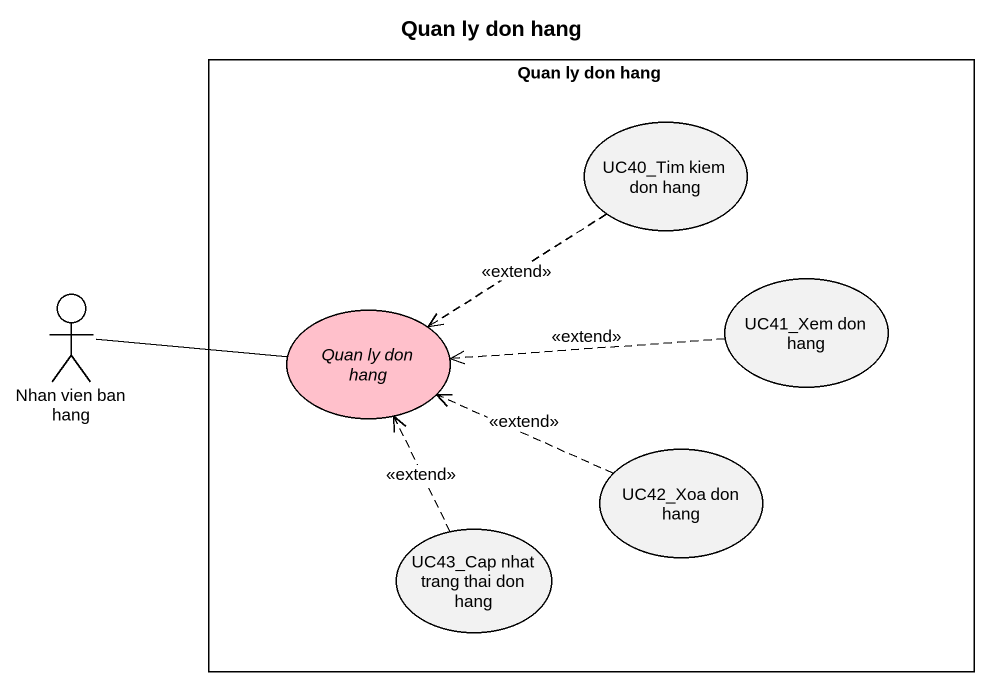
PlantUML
@startuml
title Quan ly don hang
rectangle "Quan ly don hang" as Quan_ly_don_hang {
  usecase "UC40_Tim kiem don hang" as UC40_Tim_kiem_don_hang
  usecase "UC41_Xem don hang" as UC41_Xem_don_hang
  usecase "Quan ly don hang" as Quan_ly_don_hang_2 #FFC0CB
  usecase "UC42_Xoa don hang" as UC42_Xoa_don_hang
  usecase "UC43_Cap nhat trang thai don hang" as UC43_Cap_nhat_trang_thai
}
actor "Nhan vien ban hang" as Nhan_vien_ban_hang
UC40_Tim_kiem_don_hang ..> Quan_ly_don_hang_2 : <<extend>>
Nhan_vien_ban_hang -right- Quan_ly_don_hang_2
UC41_Xem_don_hang .left.> Quan_ly_don_hang_2 : <<extend>>
UC42_Xoa_don_hang .left.> Quan_ly_don_hang_2 : <<extend>>
UC43_Cap_nhat_trang_thai .up.> Quan_ly_don_hang_2 : <<extend>>
@enduml
